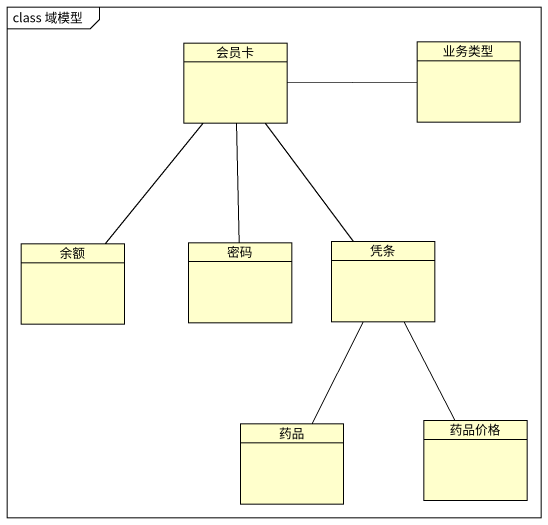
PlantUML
@startuml
mainframe class 域模型
hide circle
hide empty members
class 会员卡
class 业务类型
class 余额
class 密码
class 凭条
class 药品价格
class 药品
会员卡 -right- 业务类型
会员卡 -- 余额
会员卡 -- 密码
会员卡 -- 凭条
凭条 -- 药品价格
凭条 -- 药品
@enduml
